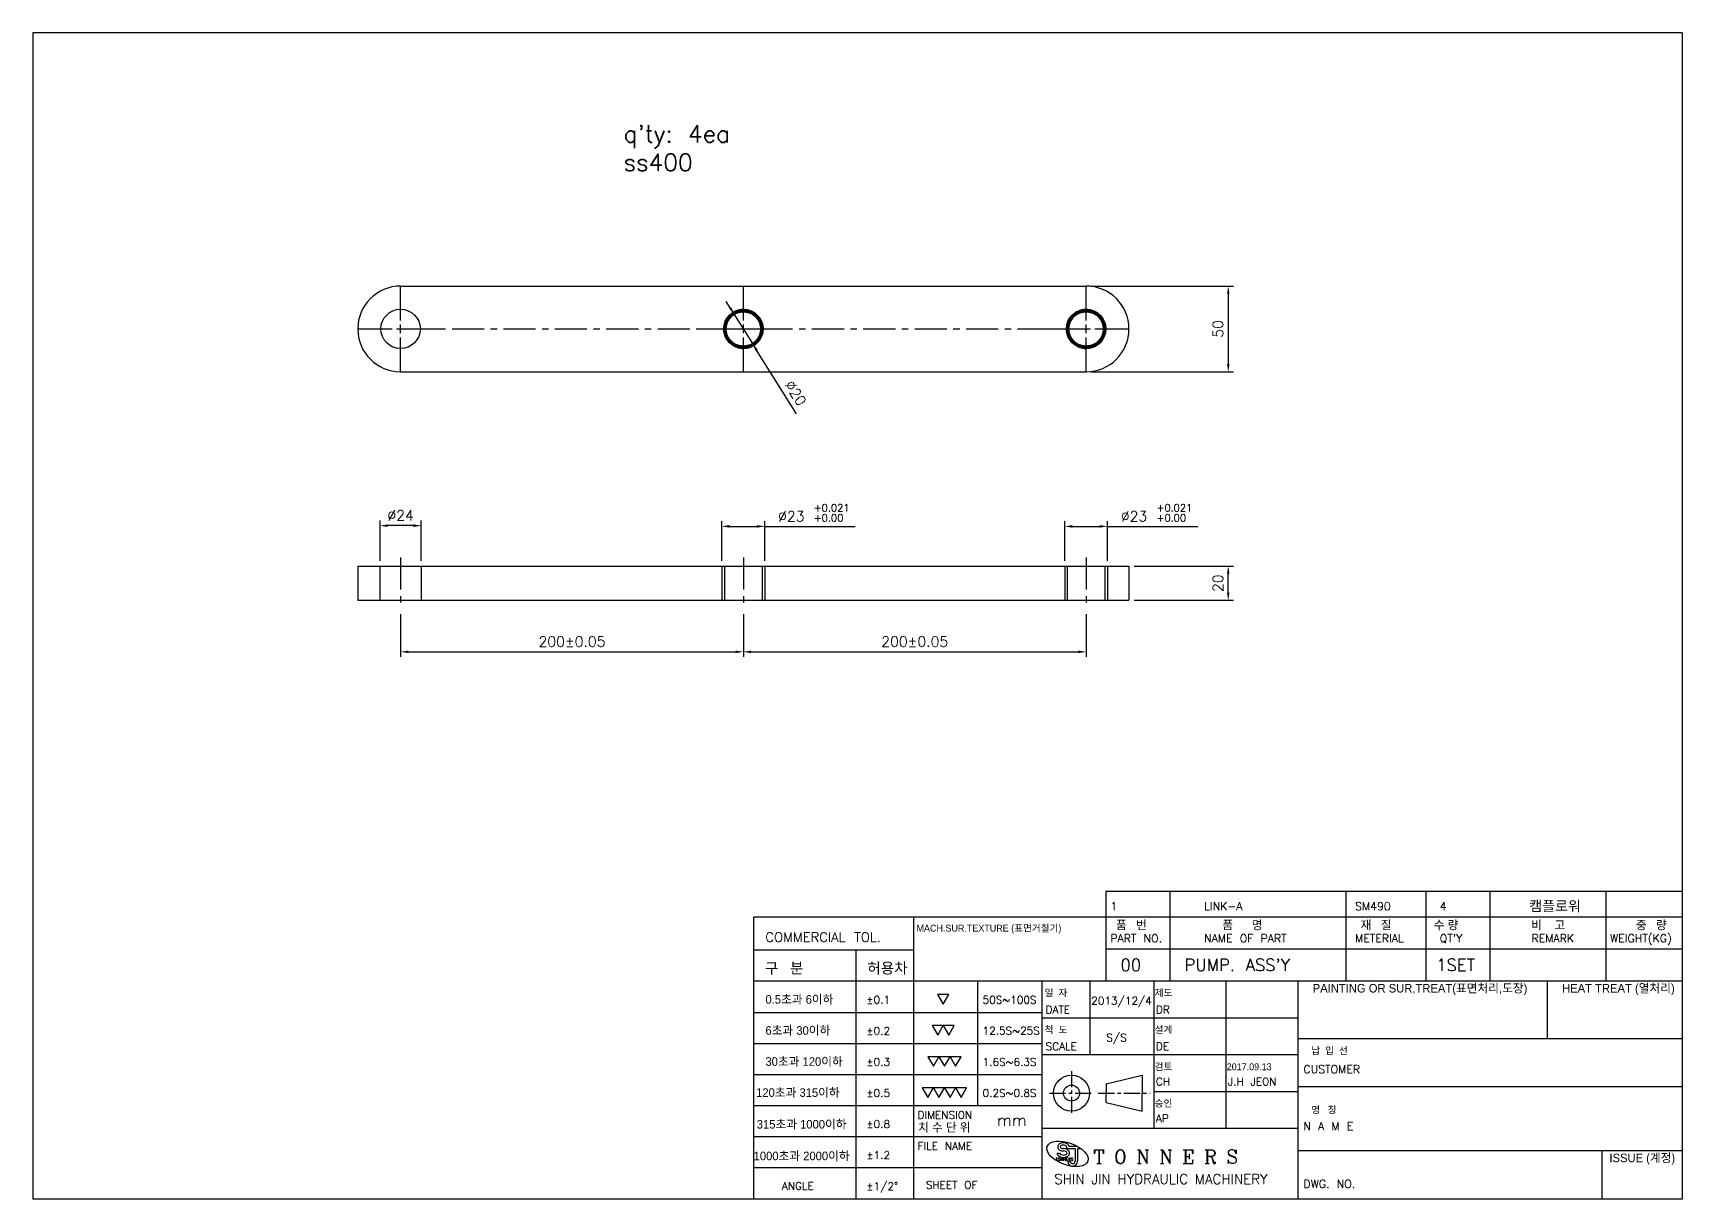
# Model space of a CAD drawing. Extents: x -2917 to 6643, y 8514 to 10799.
# Drawn here: x 1339 to 2301, y 8528 to 9208 of the extents above; entities that cross this region are included whole.
import ezdxf

# ---------------------------------------------------------------- set-up
doc = ezdxf.new("R2010")
doc.units = 0
doc.header["$LTSCALE"] = 15
doc.header["$MEASUREMENT"] = 0
for name, pattern in [('CENTER', [2, 1.25, -0.25, 0.25, -0.25]), ('CENTER2', [28.575, 19.05, -3.175, 3.175, -3.175]), ('PHANTOM2', [31.75, 15.875, -3.175, 3.175, -3.175, 3.175, -3.175])]:
    doc.linetypes.add(name, pattern=pattern)
for name, color, linetype in [('1', 1, 'CENTER'), ('3', 3, 'Continuous'), ('4', 4, 'Continuous')]:
    doc.layers.add(name, color=color, linetype=linetype)
doc.styles.add('HSG', font='romans.shx', dxfattribs={"bigfont": 'whgtxt.shx'})
doc.styles.add('ROMANC', font='romanc', dxfattribs={"height": 2})
doc.styles.add('ROMANS', font='txt.shx', dxfattribs={"bigfont": 'whgtxt.shx'})
doc.styles.get("Standard").update_dxf_attribs({"font": 'txt.shx'})
doc.dimstyles.new('ISO-25', dxfattribs={"dimtxt": 2.5, "dimasz": 2.5, "dimexe": 1.25, "dimexo": 0.625, "dimtad": 1, "dimtoh": 1, "dimdsep": 46, "dimtxsty": 'Standard', "dimcen": 2.5, "dimclrt": 6, "dimadec": 0, "dimazin": 0, "dimtfac": 1, "dimtmove": 0, "dimatfit": 3, "dimfxl": 1, "dimarcsym": 0})

# ---------------------------------------------------------------- blocks, each defined once
blk = doc.blocks.new('*U308')
at = {"layer": '1', "color": 0, "transparency": 16777216}
blk.add_line((0, 15), (0, -15), dxfattribs=at)
blk = doc.blocks.new('*D311')
at = {"layer": '4', "color": 4, "lineweight": -2, "transparency": 16777216}
for p, q in [((1553.11, 8869.37), (1553.11, 8844.3)), ((1753.11, 8869.37), (1753.11, 8844.3)), ((1557.61, 8847.3), (1748.61, 8847.3))]:
    blk.add_line(p, q, dxfattribs=at)
at = {"layer": '4', "color": 4, "transparency": 16777216}
for points in [[(1557.61, 8848.05), (1557.61, 8846.55), (1553.11, 8847.3)], [(1748.61, 8848.05), (1748.61, 8846.55), (1753.11, 8847.3)]]:
    blk.add_solid(points, dxfattribs=at)
at = {"layer": 'Defpoints', "color": 0, "transparency": 16777216}
for p in [(1553.11, 8872.37), (1753.11, 8872.37), (1753.11, 8847.3)]:
    blk.add_point(p, dxfattribs=at)
at = {"layer": '4', "color": 7, "transparency": 16777216, "insert": (1653.11, 8853.3), "char_height": 6, "attachment_point": 5}
blk.add_mtext('200%%P0.05', dxfattribs=at)
blk = doc.blocks.new('*U397')
at = {"layer": '4', "color": 0, "linetype": 'CENTER2', "transparency": 16777216}
for p, q in [((0, 5), (0, 25.12)), ((-25.12, 0), (-5, 0)), ((5, 0), (25.12, 0)), ((0, -25.12), (0, -5))]:
    blk.add_line(p, q, dxfattribs=at)
at = {"layer": '4', "color": 0, "linetype": 'Continuous', "transparency": 16777216}
for p, q in [((-2.5, 0), (2.5, 0)), ((0, -2.5), (0, 2.5))]:
    blk.add_line(p, q, dxfattribs=at)
blk = doc.blocks.new('*U399')
at = {"layer": '4', "color": 0, "linetype": 'CENTER2', "transparency": 16777216}
for p, q in [((0, 5), (0, 25.12)), ((-25.12, 0), (-5, 0)), ((5, 0), (25.12, 0)), ((0, -25.12), (0, -5))]:
    blk.add_line(p, q, dxfattribs=at)
at = {"layer": '4', "color": 0, "linetype": 'Continuous', "transparency": 16777216}
for p, q in [((-2.5, 0), (2.5, 0)), ((0, -2.5), (0, 2.5))]:
    blk.add_line(p, q, dxfattribs=at)
blk = doc.blocks.new('*U400')
at = {"layer": '4', "color": 0, "linetype": 'CENTER2', "transparency": 16777216}
for p, q in [((0, 5), (0, 25.12)), ((-25.12, 0), (-5, 0)), ((5, 0), (25.12, 0)), ((0, -25.12), (0, -5))]:
    blk.add_line(p, q, dxfattribs=at)
at = {"layer": '4', "color": 0, "linetype": 'Continuous', "transparency": 16777216}
for p, q in [((-2.5, 0), (2.5, 0)), ((0, -2.5), (0, 2.5))]:
    blk.add_line(p, q, dxfattribs=at)
blk = doc.blocks.new('*D401')
at = {"layer": '4', "color": 4, "lineweight": -2, "transparency": 16777216}
for p, q in [((1956.11, 9060.72), (2039.05, 9060.72)), ((2036.05, 9056.22), (2036.05, 9015.22)), ((1956.11, 9010.72), (2039.05, 9010.72))]:
    blk.add_line(p, q, dxfattribs=at)
at = {"layer": '4', "color": 4, "transparency": 16777216}
for points in [[(2035.3, 9056.22), (2036.8, 9056.22), (2036.05, 9060.72)], [(2035.3, 9015.22), (2036.8, 9015.22), (2036.05, 9010.72)]]:
    blk.add_solid(points, dxfattribs=at)
at = {"layer": 'Defpoints', "color": 0, "transparency": 16777216}
for p in [(1953.11, 9060.72), (1953.11, 9010.72), (2036.05, 9010.72)]:
    blk.add_point(p, dxfattribs=at)
at = {"layer": '4', "color": 7, "transparency": 16777216, "insert": (2030.05, 9035.72), "char_height": 6, "attachment_point": 5, "rotation": 90}
blk.add_mtext('50', dxfattribs=at)
blk = doc.blocks.new('*D402')
at = {"layer": '4', "color": 4, "linetype": 'PHANTOM2', "lineweight": -2, "transparency": 16777216}
for p, q in [((1745.42, 9048.01), (1743.03, 9051.83)), ((1747.81, 9044.2), (1758.41, 9027.24)), ((1784.09, 8986.21), (1760.8, 9023.43))]:
    blk.add_line(p, q, dxfattribs=at)
at = {"layer": '4', "color": 4, "linetype": 'PHANTOM2', "transparency": 16777216}
for points in [[(1746.05, 9048.41), (1744.78, 9047.62), (1747.81, 9044.2)], [(1761.44, 9023.83), (1760.16, 9023.03), (1758.41, 9027.24)]]:
    blk.add_solid(points, dxfattribs=at)
at = {"layer": 'Defpoints', "color": 0, "linetype": 'PHANTOM2', "transparency": 16777216}
for p in [(1747.81, 9044.2), (1758.41, 9027.24)]:
    blk.add_point(p, dxfattribs=at)
at = {"layer": '4', "color": 7, "linetype": 'PHANTOM2', "transparency": 16777216, "insert": (1783.61, 8998.29), "char_height": 6, "attachment_point": 5, "rotation": 302.03399}
blk.add_mtext('∅20', dxfattribs=at)
blk = doc.blocks.new('*U404')
at = {"layer": '1', "color": 0, "transparency": 16777216}
blk.add_line((0, 15), (0, -15), dxfattribs=at)
blk = doc.blocks.new('*U405')
at = {"layer": '1', "color": 0, "transparency": 16777216}
blk.add_line((0, 15), (0, -15), dxfattribs=at)
blk = doc.blocks.new('*D407')
at = {"layer": '4', "color": 4, "lineweight": -2, "transparency": 16777216}
for p, q in [((1981.11, 8897.37), (2039.05, 8897.37)), ((2036.05, 8881.87), (2036.05, 8892.87)), ((1981.11, 8877.37), (2039.05, 8877.37))]:
    blk.add_line(p, q, dxfattribs=at)
at = {"layer": '4', "color": 4, "transparency": 16777216}
for points in [[(2035.3, 8892.87), (2036.8, 8892.87), (2036.05, 8897.37)], [(2035.3, 8881.87), (2036.8, 8881.87), (2036.05, 8877.37)]]:
    blk.add_solid(points, dxfattribs=at)
at = {"layer": 'Defpoints', "color": 0, "transparency": 16777216}
for p in [(1978.11, 8897.37), (2036.05, 8897.37), (1978.11, 8877.37)]:
    blk.add_point(p, dxfattribs=at)
at = {"layer": '4', "color": 7, "transparency": 16777216, "insert": (2030.05, 8887.37), "char_height": 6, "attachment_point": 5, "rotation": 90}
blk.add_mtext('20', dxfattribs=at)
blk = doc.blocks.new('*D406')
at = {"layer": '4', "color": 4, "lineweight": -2, "transparency": 16777216}
for p, q in [((1753.11, 8869.37), (1753.11, 8844.3)), ((1953.11, 8869.37), (1953.11, 8844.3)), ((1757.61, 8847.3), (1948.61, 8847.3))]:
    blk.add_line(p, q, dxfattribs=at)
at = {"layer": '4', "color": 4, "transparency": 16777216}
for points in [[(1757.61, 8848.05), (1757.61, 8846.55), (1753.11, 8847.3)], [(1948.61, 8848.05), (1948.61, 8846.55), (1953.11, 8847.3)]]:
    blk.add_solid(points, dxfattribs=at)
at = {"layer": 'Defpoints', "color": 0, "transparency": 16777216}
for p in [(1753.11, 8872.37), (1953.11, 8872.37), (1953.11, 8847.3)]:
    blk.add_point(p, dxfattribs=at)
at = {"layer": '4', "color": 7, "transparency": 16777216, "insert": (1853.11, 8853.3), "char_height": 6, "attachment_point": 5}
blk.add_mtext('200%%P0.05', dxfattribs=at)
blk = doc.blocks.new('*D408')
at = {"layer": '4', "color": 4, "lineweight": -2, "transparency": 16777216}
for p, q in [((1740.61, 8900.37), (1740.61, 8923.52)), ((1745.11, 8920.52), (1761.11, 8920.52)), ((1765.61, 8900.37), (1765.61, 8923.52)), ((1765.61, 8920.52), (1818.31, 8920.52))]:
    blk.add_line(p, q, dxfattribs=at)
at = {"layer": '4', "color": 4, "transparency": 16777216}
for points in [[(1745.11, 8921.27), (1745.11, 8919.77), (1740.61, 8920.52)], [(1761.11, 8921.27), (1761.11, 8919.77), (1765.61, 8920.52)]]:
    blk.add_solid(points, dxfattribs=at)
at = {"layer": 'Defpoints', "color": 0, "transparency": 16777216}
for p in [(1765.61, 8920.52), (1740.61, 8897.37), (1765.61, 8897.37)]:
    blk.add_point(p, dxfattribs=at)
at = {"layer": '4', "color": 7, "transparency": 16777216, "insert": (1794.21, 8928.42), "char_height": 6, "attachment_point": 5}
blk.add_mtext('∅23 {\\H0.7x;\\S+0.021^ +0.00;}', dxfattribs=at)
blk = doc.blocks.new('*D409')
at = {"layer": '4', "color": 4, "lineweight": -2, "transparency": 16777216}
for p, q in [((1940.61, 8900.37), (1940.61, 8923.52)), ((1945.11, 8920.52), (1961.11, 8920.52)), ((1965.61, 8900.37), (1965.61, 8923.52)), ((1965.61, 8920.52), (2018.31, 8920.52))]:
    blk.add_line(p, q, dxfattribs=at)
at = {"layer": '4', "color": 4, "transparency": 16777216}
for points in [[(1945.11, 8921.27), (1945.11, 8919.77), (1940.61, 8920.52)], [(1961.11, 8921.27), (1961.11, 8919.77), (1965.61, 8920.52)]]:
    blk.add_solid(points, dxfattribs=at)
at = {"layer": 'Defpoints', "color": 0, "transparency": 16777216}
for p in [(1965.61, 8920.52), (1940.61, 8897.37), (1965.61, 8897.37)]:
    blk.add_point(p, dxfattribs=at)
at = {"layer": '4', "color": 7, "transparency": 16777216, "insert": (1994.21, 8928.42), "char_height": 6, "attachment_point": 5}
blk.add_mtext('∅23 {\\H0.7x;\\S+0.021^ +0.00;}', dxfattribs=at)
blk = doc.blocks.new('*D587')
at = {"layer": '4', "color": 4, "linetype": 'PHANTOM2', "lineweight": -2, "transparency": 16777216}
for p, q in [((1541.11, 8900.37), (1541.11, 8923.93)), ((1560.61, 8920.93), (1545.61, 8920.93)), ((1565.11, 8900.37), (1565.11, 8923.93))]:
    blk.add_line(p, q, dxfattribs=at)
at = {"layer": '4', "color": 4, "linetype": 'PHANTOM2', "transparency": 16777216}
for points in [[(1545.61, 8921.68), (1545.61, 8920.18), (1541.11, 8920.93)], [(1560.61, 8921.68), (1560.61, 8920.18), (1565.11, 8920.93)]]:
    blk.add_solid(points, dxfattribs=at)
at = {"layer": 'Defpoints', "color": 0, "linetype": 'PHANTOM2', "transparency": 16777216}
for p in [(1541.11, 8920.93), (1541.11, 8897.37), (1565.11, 8897.37)]:
    blk.add_point(p, dxfattribs=at)
at = {"layer": '4', "color": 7, "linetype": 'PHANTOM2', "transparency": 16777216, "insert": (1553.11, 8926.93), "char_height": 6, "attachment_point": 5}
blk.add_mtext('%%C24', dxfattribs=at)

msp = doc.modelspace()

# ---------------------------------------------------------------- hatches: boundary and pattern name
at = {"layer": '4', "linetype": 'PHANTOM2'}
h = msp.add_hatch(dxfattribs=at)
h.set_pattern_fill('ANSI31', color=6)
h.set_pattern_definition([(45, (-721.53093, 0), (-0.0883883476, 0.0883883476), [])])
h.paths.add_polyline_path([(1753.109, 9047.222), (1753.109, 9045.722, -0.4142136), (1763.109, 9035.722), (1764.609, 9035.722, 0.4142136)])
h.paths.add_polyline_path([(1753.109, 9047.222, 0.4142136), (1741.609, 9035.722), (1743.109, 9035.722, -0.4142136), (1753.109, 9045.722)])
h.paths.add_polyline_path([(1764.609, 9035.722), (1763.109, 9035.722, -0.4142136), (1753.109, 9025.722), (1753.109, 9024.222, 0.4142136)])
h.paths.add_polyline_path([(1743.109, 9035.722), (1741.609, 9035.722, 0.4142136), (1753.109, 9024.222), (1753.109, 9025.722, -0.4142136)])
h.paths.add_polyline_path([(1953.109, 9047.222), (1953.109, 9045.722, -0.4142136), (1963.109, 9035.722), (1964.609, 9035.722, 0.4142136)])
h.paths.add_polyline_path([(1953.109, 9047.222, 0.4142136), (1941.609, 9035.722), (1943.109, 9035.722, -0.4142136), (1953.109, 9045.722)])
h.paths.add_polyline_path([(1943.109, 9035.722), (1941.609, 9035.722, 0.4142136), (1953.109, 9024.222), (1953.109, 9025.722, -0.4142136)])
h.paths.add_polyline_path([(1964.609, 9035.722), (1963.109, 9035.722, -0.4142136), (1953.109, 9025.722), (1953.109, 9024.222, 0.4142136)])

# ---------------------------------------------------------------- linework, layer by layer
at = {"color": 6}
for p, q in [((1338.571, 9208.419), (1338.571, 8528.019)), ((2300.851, 9208.419), (1338.571, 9208.419)), ((2300.851, 9208.419), (2300.851, 8528.019)), ((1964.553, 8707.431), (1964.553, 8655.064)), ((2300.851, 8707.431), (1964.553, 8707.431)), ((2001.92, 8707.431), (2001.92, 8655.064)), ((2104.677, 8707.431), (2104.677, 8655.064)), ((2151.385, 8707.431), (2151.385, 8655.064)), ((2188.752, 8707.431), (2188.752, 8655.064)), ((2256.478, 8707.431), (2256.478, 8655.064)), ((2300.851, 8692.431), (1964.553, 8692.431)), ((2300.851, 8673.748), (1964.553, 8673.748)), ((2300.851, 8655.064), (1852.454, 8655.064)), ((1889.821, 8655.064), (1889.821, 8582.387)), ((1992.578, 8655.064), (1992.578, 8569.122)), ((1927.187, 8636.755), (1852.454, 8636.755)), ((2076.653, 8633.579), (1927.187, 8633.579)), ((1927.187, 8618.632), (1852.454, 8618.632)), ((2300.851, 8621.435), (2076.653, 8621.435)), ((2076.653, 8612.093), (1927.187, 8612.093)), ((1927.187, 8600.509), (1852.454, 8600.509)), ((2300.851, 8593.41), (2076.653, 8593.41)), ((2076.653, 8590.607), (1992.578, 8590.607)), ((1927.187, 8582.387), (1852.454, 8582.387)), ((2076.653, 8569.122), (1927.187, 8569.122)), ((1927.187, 8564.264), (1852.454, 8564.264)), ((2300.851, 8556.043), (2076.653, 8556.043)), ((1927.187, 8546.141), (1852.454, 8546.141)), ((2300.851, 8528.019), (1338.571, 8528.019))]:
    msp.add_line(p, q, dxfattribs=at)
at = {"color": 5}
for p, q in [((2300.851, 8692.431), (1759.038, 8692.431)), ((1759.038, 8692.431), (1759.038, 8528.019)), ((1852.454, 8692.431), (1852.454, 8528.019)), ((1818.824, 8673.187), (1818.824, 8528.019)), ((1927.187, 8655.064), (1927.187, 8528.019)), ((1955.212, 8655.064), (1955.212, 8612.093)), ((2034.615, 8655.064), (2034.615, 8569.122)), ((2076.653, 8655.064), (2076.653, 8528.019)), ((2222.181, 8655.064), (2222.181, 8621.435)), ((2254.143, 8556.043), (2254.143, 8528.019))]:
    msp.add_line(p, q, dxfattribs=at)
for p, q in [((1964.883, 8595.252), (1985.901, 8600.311)), ((1964.883, 8595.252), (1964.883, 8589.802)), ((1985.901, 8600.311), (1985.901, 8589.802)), ((1964.883, 8584.351), (1964.883, 8589.802)), ((1964.883, 8584.351), (1985.901, 8579.292)), ((1985.901, 8579.292), (1985.901, 8589.802))]:
    msp.add_line(p, q)
for radius in [10.509, 4.671]:
    msp.add_circle((1944.59, 8589.802), radius)
at = {"layer": '1'}
msp.add_line((1553.109, 9035.722), (1953.109, 9035.722), dxfattribs=at)
at = {"layer": '1', "ltscale": 0.5}
for p, q in [((1944.59, 8602.646), (1944.59, 8576.957)), ((1931.745, 8589.802), (1957.434, 8589.802)), ((1960.212, 8589.802), (1990.572, 8589.802))]:
    msp.add_line(p, q, dxfattribs=at)
at = {"layer": '3'}
for p, q in [((1553.109, 9060.722), (1953.109, 9060.722)), ((1553.109, 9010.722), (1953.109, 9010.722)), ((1528.109, 8897.365), (1528.109, 8877.365)), ((1528.109, 8897.365), (1978.109, 8897.365)), ((1541.109, 8877.365), (1541.109, 8897.365)), ((1565.109, 8897.365), (1565.109, 8877.365)), ((1740.609, 8897.365), (1740.609, 8877.365)), ((1765.609, 8897.365), (1765.609, 8877.365)), ((1940.609, 8897.365), (1940.609, 8877.365)), ((1965.609, 8897.365), (1965.609, 8877.365)), ((1978.109, 8897.365), (1978.109, 8877.365)), ((1528.109, 8877.365), (1978.109, 8877.365)), ((1936.233, 8554.692), (1937.621, 8554.692)), ((1941.722, 8558.466), (1941.722, 8557.574)), ((1941.722, 8557.574), (1946.748, 8557.574)), ((1943.034, 8558.947), (1947.826, 8558.947)), ((1946.748, 8557.574), (1946.748, 8550.029)), ((1948.12, 8557.574), (1948.12, 8550.029)), ((1948.12, 8557.574), (1949.988, 8557.574)), ((1942.42, 8549.842), (1943.806, 8549.842))]:
    msp.add_line(p, q, dxfattribs=at)
for centre, radius, start, end in [((1553.109, 9035.722), 25, 90, 270), ((1953.109, 9035.722), 25, 270, 90), ((1945.264, 8550.14), 2.859, 185.980833, 357.768717), ((1945.264, 8550.14), 1.488, 191.546693, 355.710647)]:
    msp.add_arc(centre, radius, start, end, dxfattribs=at)
msp.add_ellipse((1942.265, 8554.371), major_axis=(-11.824, 4.303), ratio=0.5151515, dxfattribs=at)
for centre, major_axis, ratio, start_param, end_param in [((1939.835, 8554.863), (2.237, 0), 0.5368755, 3.2849402, 7.8539816), ((1939.835, 8558.466), (-1.887, 0), 0.5454545, 3.1415927, 7.8544861)]:
    msp.add_ellipse(centre, major_axis=major_axis, ratio=ratio, start_param=start_param, end_param=end_param, dxfattribs=at)
for points, knots in [([(1936.233, 8554.692), (1936.245, 8554.542), (1936.275, 8554.395), (1936.378, 8554.064), (1936.464, 8553.888), (1936.665, 8553.574), (1936.78, 8553.436), (1937.147, 8553.073), (1937.419, 8552.894), (1937.991, 8552.61), (1938.293, 8552.506), (1938.915, 8552.357), (1939.236, 8552.312), (1940.05, 8552.272), (1940.546, 8552.312), (1941.374, 8552.502), (1941.716, 8552.62), (1942.283, 8552.918), (1942.519, 8553.077), (1942.899, 8553.441), (1943.053, 8553.629), (1943.301, 8554.073), (1943.393, 8554.332), (1943.463, 8554.88), (1943.44, 8555.165), (1943.291, 8555.684), (1943.169, 8555.917), (1942.88, 8556.311), (1942.713, 8556.475), (1942.361, 8556.754), (1942.174, 8556.869), (1941.596, 8557.159), (1941.183, 8557.285), (1940.454, 8557.411), (1940.144, 8557.437), (1939.835, 8557.437)], [6.3289612, 6.3289612, 6.3289612, 6.3289612, 6.4490061, 6.4490061, 6.6148269, 6.6148269, 6.7806476, 6.7806476, 7.1075597, 7.1075597, 7.4344718, 7.4344718, 7.7613839, 7.7613839, 8.2575558, 8.2575558, 8.6280926, 8.6280926, 8.9124739, 8.9124739, 9.134214, 9.134214, 9.3559541, 9.3559541, 9.5776942, 9.5776942, 9.7994343, 9.7994343, 10.0211744, 10.0211744, 10.2429145, 10.2429145, 10.6832391, 10.6832391, 10.9955679, 10.9955679, 10.9955679, 10.9955679]), ([(1943.034, 8558.947), (1943.027, 8558.975), (1943.019, 8559.003), (1942.937, 8559.275), (1942.82, 8559.491), (1942.547, 8559.858), (1942.392, 8560.009), (1942.065, 8560.264), (1941.893, 8560.369), (1941.362, 8560.633), (1940.987, 8560.743), (1940.215, 8560.87), (1939.819, 8560.884), (1939.037, 8560.818), (1938.653, 8560.738), (1938.022, 8560.502), (1937.766, 8560.373), (1937.338, 8560.064), (1937.159, 8559.901), (1936.875, 8559.53), (1936.763, 8559.334), (1936.615, 8558.912), (1936.575, 8558.69), (1936.575, 8558.466), (1936.575, 8558.267), (1936.606, 8558.069), (1936.721, 8557.702), (1936.802, 8557.534), (1936.994, 8557.236), (1937.103, 8557.106), (1937.447, 8556.766), (1937.701, 8556.6), (1938.228, 8556.341), (1938.504, 8556.247), (1939.069, 8556.116), (1939.359, 8556.079), (1939.712, 8556.065), (1939.773, 8556.064), (1939.835, 8556.064)], [3.2796202, 3.2796202, 3.2796202, 3.2796202, 3.3049469, 3.3049469, 3.5277991, 3.5277991, 3.7506513, 3.7506513, 3.9735035, 3.9735035, 4.4202156, 4.4202156, 4.8669277, 4.8669277, 5.3136398, 5.3136398, 5.6362606, 5.6362606, 5.8878686, 5.8878686, 6.0940976, 6.0940976, 6.2831853, 6.2831853, 6.2831853, 6.451458, 6.451458, 6.6197306, 6.6197306, 6.7880033, 6.7880033, 7.1200511, 7.1200511, 7.4520989, 7.4520989, 7.7841468, 7.7841468, 7.8539874, 7.8539874, 7.8539874, 7.8539874])]:
    msp.add_open_spline(points, degree=3, knots=knots, dxfattribs=at)
at = {"layer": '4', "color": 6, "linetype": 'PHANTOM2'}
for p, q in [((1742.109, 8897.365), (1742.109, 8877.365)), ((1764.109, 8897.365), (1764.109, 8877.365)), ((1942.109, 8897.365), (1942.109, 8877.365)), ((1964.109, 8897.365), (1964.109, 8877.365))]:
    msp.add_line(p, q, dxfattribs=at)
at = {"layer": '4', "color": 5}
for p, q in [((1852.454, 8673.187), (1759.038, 8673.187)), ((1852.454, 8655.064), (1759.038, 8655.064)), ((1852.454, 8636.755), (1759.038, 8636.755)), ((1852.454, 8618.632), (1759.038, 8618.632)), ((1852.454, 8600.509), (1759.038, 8600.509)), ((1852.454, 8582.387), (1759.038, 8582.387)), ((1852.454, 8564.264), (1759.038, 8564.264)), ((1852.454, 8546.141), (1759.038, 8546.141))]:
    msp.add_line(p, q, dxfattribs=at)
at = {"layer": '4'}
for points in [[(1869.707, 8641.718), (1872.943, 8647.323), (1866.471, 8647.323)], [(1866.507, 8623.596), (1869.743, 8629.201), (1863.271, 8629.201)], [(1872.979, 8623.596), (1876.215, 8629.201), (1869.743, 8629.201)], [(1864.019, 8605.473), (1867.255, 8611.078), (1860.783, 8611.078)], [(1870.491, 8605.473), (1873.727, 8611.078), (1867.255, 8611.078)], [(1876.963, 8605.473), (1880.199, 8611.078), (1873.727, 8611.078)], [(1860.746, 8587.35), (1863.982, 8592.955), (1857.51, 8592.955)], [(1867.218, 8587.35), (1870.454, 8592.955), (1863.982, 8592.955)], [(1873.69, 8587.35), (1876.926, 8592.955), (1870.454, 8592.955)], [(1880.162, 8587.35), (1883.398, 8592.955), (1876.926, 8592.955)]]:
    msp.add_lwpolyline(points, close=True, dxfattribs=at)
for centre in [(1553.109, 9035.722), (1753.109, 9035.722), (1953.109, 9035.722)]:
    msp.add_circle(centre, 11.5, dxfattribs=at)
at = {"layer": '4', "color": 6, "linetype": 'PHANTOM2'}
for centre in [(1753.109, 9035.722), (1953.109, 9035.722)]:
    msp.add_circle(centre, 10, dxfattribs=at)

# ---------------------------------------------------------------- block references
at = {"layer": '1'}
for name, p in [('*U308', (1553.109, 8887.365)), ('*U405', (1753.109, 8887.365)), ('*U404', (1953.109, 8887.365))]:
    msp.add_blockref(name, p, dxfattribs=at)
at = {"layer": '4', "linetype": 'CENTER2'}
for name, p in [('*U397', (1553.109, 9035.722)), ('*U400', (1753.109, 9035.722)), ('*U399', (1953.109, 9035.722))]:
    msp.add_blockref(name, p, dxfattribs=at)

# ---------------------------------------------------------------- texts
for s, height, p in [('1', 4.671, (1967.242, 8696.502)), ('LINK-A', 4.6708, (2021.952, 8696.502)), ('SM490', 4.6708, (2110.063, 8696.502)), ('4', 4.671, (2159.468, 8696.502)), ('COMMERCIAL TOL.', 5.60496, (1765.957, 8678.025)), ('PART NO.', 4.6708, (1967.242, 8677.819)), ('NAME OF PART', 4.6708, (2021.952, 8677.819)), ('METERIAL', 4.6708, (2110.063, 8677.819)), ("QT'Y", 4.6708, (2159.468, 8677.819)), ('REMARK', 4.6708, (2213.023, 8677.819)), ('WEIGHT(KG)', 4.6708, (2258.853, 8677.819)), ('00', 7.0062, (1973.202, 8661.112)), ("PUMP. ASS'Y", 7.0062, (2010.568, 8661.112)), ('1SET', 7.0062, (2157.454, 8661.112)), ('%%P0.1', 4.484, (1824.886, 8642.005)), ('50S~100S', 4.484, (1892.683, 8642.005)), ('2013/12/4', 4.484, (1956.103, 8641.466)), ('DATE', 4.484, (1929.479, 8636.343)), ('DR', 4.484, (1993.804, 8636.343)), ('%%P0.2', 4.484, (1824.886, 8623.882)), ('12.5S~25S', 4.484, (1892.683, 8623.976)), ('S/S', 4.484, (1964.904, 8619.98)), ('SCALE', 4.484, (1929.479, 8614.857)), ('DE', 4.484, (1993.804, 8614.857)), ('%%P0.3', 4.484, (1824.886, 8605.76)), ('1.6S~6.3S', 4.484, (1892.683, 8605.76)), ('CUSTOMER', 4.6708, (2079.956, 8601.417)), ('CH', 4.484, (1993.804, 8594.306)), ('J.H JEON', 4.484, (2035.841, 8594.306)), ('%%P0.5', 4.484, (1824.886, 8587.637)), ('0.2S~0.8S', 4.484, (1892.683, 8587.637)), ('%%P0.8', 4.484, (1824.886, 8569.514)), ('DIMENSION', 4.484, (1854.746, 8574.842)), ('mm', 6.726, (1901.119, 8570.704)), ('AP', 4.484, (1993.804, 8572.82)), ('N A M E', 4.6708, (2079.956, 8568.266)), ('%%P1.2', 4.484, (1824.886, 8551.391)), ('FILE NAME', 4.484, (1854.746, 8556.719)), ('ANGLE', 4.484, (1775.579, 8533.45)), ('%%P1/2%%D', 4.484, (1824.886, 8533.269)), ('SHEET OF', 4.484, (1859.557, 8534.017)), ('DWG. NO.', 4.6708, (2079.956, 8534.502))]:
    msp.add_text(s, height=height).set_placement(p)
at = {"linetype": 'Continuous', "style": 'ROMANC'}
msp.add_text('T O N N E R S', height=8.00392, dxfattribs=at).set_placement((1957.363, 8548.658))
at = {"insert": (1683.23, 9154.562), "char_height": 10, "attachment_point": 1}
msp.add_mtext_dynamic_manual_height_columns("q'ty: 4ea\\Pss400", width=3759.60361, gutter_width=50, heights=[0], dxfattribs=at)
at = {"layer": '3'}
for s, height, style, p in [('TONNERS', 1.7022, 'ROMANS', (1935.313, 8550.256)), ('SHIN JIN HYDRAULIC MACHINERY', 5.73117, 'HSG', (1934.536, 8536.771))]:
    msp.add_text(s, height=height, dxfattribs=dict(at, style=style)).set_placement(p)
at = {"layer": '3', "color": 7, "attachment_point": 4}
for s, insert, char_height in [('\\f굴림|b0|i0|c129|p2;품   번', (1970.524, 8687.631), 5.00175), ('\\f굴림|b0|i0|c129|p2;품      명', (2032.593, 8687.631), 5.00175), ('\\f굴림|b0|i0|c129|p2;재   질', (2113.359, 8687.631), 5.00175), ('\\f굴림|b0|i0|c129|p2;수 량', (2155.988, 8687.631), 5.00175), ('\\f굴림|b0|i0|c129|p2;비    고', (2212.828, 8687.631), 5.00175), ('\\f굴림|b0|i0|c129|p2;중   량', (2273.931, 8687.631), 5.00175), ('\\f굴림|b0|i0|c129|p2;MACH.SUR.TEXTURE (표면거칠기)', (1854.155, 8685.476), 4.0014), ('\\f굴림|b0|i0|c129|p2;구   분', (1765.67, 8662.425), 6.25219), ('\\f굴림|b0|i0|c129|p2;허용차', (1825.456, 8662.425), 6.25219), ('\\f굴림|b0|i0|c129|p2;PAINTING OR SUR,TREAT(표면처리,도장)', (2085.334, 8650.264), 5.00175), ('\\f굴림|b0|i0|c129|p2;HEAT TREAT (열처리)', (2230.862, 8650.264), 5.00175), ('\\f굴림|b0|i0|c129|p2;0.5초과 6이하', (1765.993, 8644.215), 5.00175), ('\\f굴림|b0|i0|c129|p2;일  자', (1928.887, 8648.11), 4.0014), ('\\f굴림|b0|i0|c129|p2;제도', (1993.12, 8648.11), 4.0014), ('\\f굴림|b0|i0|c129|p2;6초과 30이하', (1765.993, 8626.092), 5.00175), ('\\f굴림|b0|i0|c129|p2;척  도', (1928.887, 8626.624), 4.0014), ('\\f굴림|b0|i0|c129|p2;설계', (1993.12, 8626.624), 4.0014), ('\\f굴림|b0|i0|c129|p2;납  입  선', (2084.535, 8614.48), 4.0014), ('\\f굴림|b0|i0|c129|p2;30초과 120이하', (1765.993, 8607.97), 5.00175), ('\\f굴림|b0|i0|c129|p2;검토', (1993.12, 8605.138), 4.0014), ('{\\fGulim|b0|i0|c129|p2;2017.09.13}', (2035.157, 8605.138), 4.0014), ('\\f굴림|b0|i0|c129|p2;120초과 315이하', (1760.556, 8589.847), 5.00175), ('\\f굴림|b0|i0|c129|p2;승인', (1993.12, 8583.653), 4.0014), ('\\f굴림|b0|i0|c129|p2;315초과 1000이하', (1760.918, 8571.362), 5.00175), ('\\f굴림|b0|i0|c129|p2;명   칭', (2084.535, 8579.892), 4.0014), ('\\f굴림|b0|i0|c129|p2;치 수 단 위', (1855.059, 8569.551), 5.00175), ('\\f굴림|b0|i0|c129|p2;1000초과 2000이하', (1759.1, 8552.877), 5.00175), ('\\f굴림|b0|i0|c129|p2;ISSUE (계정)', (2258.495, 8551.243), 5.00175)]:
    msp.add_mtext(s, dxfattribs=dict(at, insert=insert, char_height=char_height))
at = {"layer": '4', "color": 6, "linetype": 'PHANTOM2', "insert": (2211.701, 8702.008), "char_height": 6, "width": 31.91105, "attachment_point": 1}
msp.add_mtext('캠플로워', dxfattribs=at)

# ---------------------------------------------------------------- dimensions: what is measured, and where the dimension line sits
at = {"layer": '4'}
for base, p1, p2, picture, middle in [((2036.048, 9010.722), (1953.109, 9060.722), (1953.109, 9010.722), '*D401', (2030.048, 9035.722)), ((2036.048, 8897.365), (1978.109, 8877.365), (1978.109, 8897.365), '*D407', (2030.048, 8887.365))]:
    dim = msp.add_linear_dim(base=base, p1=p1, p2=p2, angle=90, dimstyle='ISO-25', override={"dimscale": 1.5, "dimtxt": 4, "dimasz": 3, "dimexe": 2, "dimexo": 2, "dimgap": 2, "dimtoh": 0, "dimcen": 0, "dimclrd": 4, "dimclre": 4, "dimclrt": 7, "dimfxl": 0.5}, dxfattribs=at)
    dim.commit()
    dim.dimension.update_dxf_attribs({"geometry": picture, "text_midpoint": middle})
at = {"layer": '4', "color": 6, "linetype": 'PHANTOM2'}
dim = msp.add_diameter_dim_2p(p1=(1747.805, 9044.199), p2=(1758.414, 9027.244), dimstyle='ISO-25', override={"dimscale": 1.5, "dimtxt": 4, "dimasz": 3, "dimexe": 2, "dimexo": 2, "dimgap": 2, "dimtoh": 0, "dimcen": 0, "dimclrd": 4, "dimclre": 4, "dimclrt": 7, "dimfxl": 0.5}, dxfattribs=at)
dim.commit()
dim.dimension.update_dxf_attribs({"geometry": '*D402', "text_midpoint": (1778.519, 8995.111), "dimtype": 163})
dim = msp.add_linear_dim(base=(1541.109, 8920.928), p1=(1565.109, 8897.365), p2=(1541.109, 8897.365), text='%%C<>', dimstyle='ISO-25', override={"dimscale": 1.5, "dimtxt": 4, "dimasz": 3, "dimexe": 2, "dimexo": 2, "dimgap": 2, "dimtoh": 0, "dimcen": 0, "dimclrd": 4, "dimclre": 4, "dimclrt": 7, "dimfxl": 0.5}, dxfattribs=at)
dim.commit()
dim.dimension.update_dxf_attribs({"geometry": '*D587', "text_midpoint": (1553.109, 8926.928)})
at = {"layer": '4'}
for base, p1, p2, text, picture, middle in [((1765.609, 8920.52), (1740.609, 8897.365), (1765.609, 8897.365), '%%C23 {\\H0.7x;\\S+0.021~++0.00;}', '*D408', (1794.209, 8928.42)), ((1965.609, 8920.52), (1940.609, 8897.365), (1965.609, 8897.365), '%%C23 {\\H0.7x;\\S+0.021~++0.00;}', '*D409', (1994.209, 8928.42)), ((1753.109, 8847.298), (1553.109, 8872.365), (1753.109, 8872.365), '<>%%P0.05', '*D311', (1653.109, 8853.298)), ((1953.109, 8847.298), (1753.109, 8872.365), (1953.109, 8872.365), '<>%%P0.05', '*D406', (1853.109, 8853.298))]:
    dim = msp.add_linear_dim(base=base, p1=p1, p2=p2, text=text, dimstyle='ISO-25', override={"dimscale": 1.5, "dimtxt": 4, "dimasz": 3, "dimexe": 2, "dimexo": 2, "dimgap": 2, "dimtoh": 0, "dimcen": 0, "dimclrd": 4, "dimclre": 4, "dimclrt": 7, "dimfxl": 0.5}, dxfattribs=at)
    dim.commit()
    dim.dimension.update_dxf_attribs({"geometry": picture, "text_midpoint": middle})

doc.saveas('drawing.dxf')
